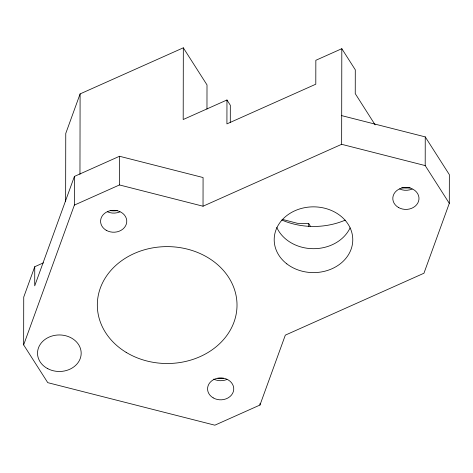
<?xml version="1.0" encoding="UTF-8"?>
<svg xmlns="http://www.w3.org/2000/svg" width="473" height="473" viewBox="0 0 473 473"><rect width="100%" height="100%" fill="white"/><g stroke="black" fill="none" stroke-linecap="round" stroke-linejoin="round"><path stroke-width="0.71" d="M341.695 115.631L425.245 136.892L449.35 174.649L449.303 203.337L423.944 273.234L285.325 335.138L259.967 405.036L214.854 425.186L47.755 382.657L23.65 344.9L23.733 297.085L34.748 266.731L43.451 262.84M34.748 266.731L34.712 285.852L74.415 176.417L119.527 156.267L203.077 177.535L203.029 206.216L119.48 184.955L74.367 205.099L23.65 344.9M65.641 201.327L65.759 133.451L80.103 93.908L183.323 47.814L207.008 84.921L206.967 109.074M74.367 205.099L74.415 176.417M79.961 174.295L80.103 93.908M119.48 184.955L119.527 156.267M183.323 47.814L183.193 119.533L226.963 99.986L230.321 105.254L230.292 122.643M226.963 99.986L226.916 123.891L315.798 84.2L315.84 60.296L341.813 48.695L355.288 69.803L355.247 93.636L375.13 124.86M259.967 405.036L259.967 403.57M308.757 226.585L308.763 223.688L297.416 223.309L282.724 219.49M203.029 206.216L341.648 144.312L341.813 48.695M449.303 203.337L425.197 165.58L425.245 136.892M119.923 211.886C115.932 213.506 111.303 213.607 107.371 211.75M412.149 189.076C408.158 190.696 403.522 190.796 399.59 188.94M226.91 379.482C222.7 381.232 217.828 381.126 213.725 379.115M341.648 144.312L425.197 165.58M308.763 223.688L310.306 226.106M350.091 227.88A39.289 32.879 0.1 0 1 313.268 248.697A39.289 32.879 0.1 0 1 276.776 227.436M345.243 220.14A69.85 58.451 0.1 0 1 281.796 220.028M410.209 187.686A21.829 18.264 0.1 0 1 401.683 187.686M117.28 210.609A21.829 18.264 0.1 0 1 110.168 210.603M223.558 378.294A21.829 18.264 0.1 0 1 217.858 378.288M126.131 352.344A69.85 58.451 0.1 0 0 236.636 311.193A69.85 58.451 0.1 0 0 138.731 251.666A69.85 58.451 0.1 0 0 126.131 352.344M286.827 263.869A39.289 32.879 0.1 0 0 351.811 246.989A39.289 32.879 0.1 0 0 301.815 208.327A39.289 32.879 0.1 0 0 286.827 263.869M398.408 207.446A13.096 10.962 0.1 0 0 418.948 199.399A13.096 10.962 0.1 0 0 400.335 188.532A13.096 10.962 0.1 0 0 398.408 207.446M106.183 230.256A13.096 10.962 0.1 0 0 126.723 222.209A13.096 10.962 0.1 0 0 108.116 211.342A13.096 10.962 0.1 0 0 106.183 230.256M213.169 397.858A13.096 10.962 0.1 0 0 233.709 389.805A13.096 10.962 0.1 0 0 215.097 378.944A13.096 10.962 0.1 0 0 213.169 397.858M47.82 368.721A21.829 18.264 0.1 0 0 81.167 353.828A21.829 18.264 0.1 0 0 49.068 337.101A21.829 18.264 0.1 0 0 47.82 368.721"/></g></svg>
